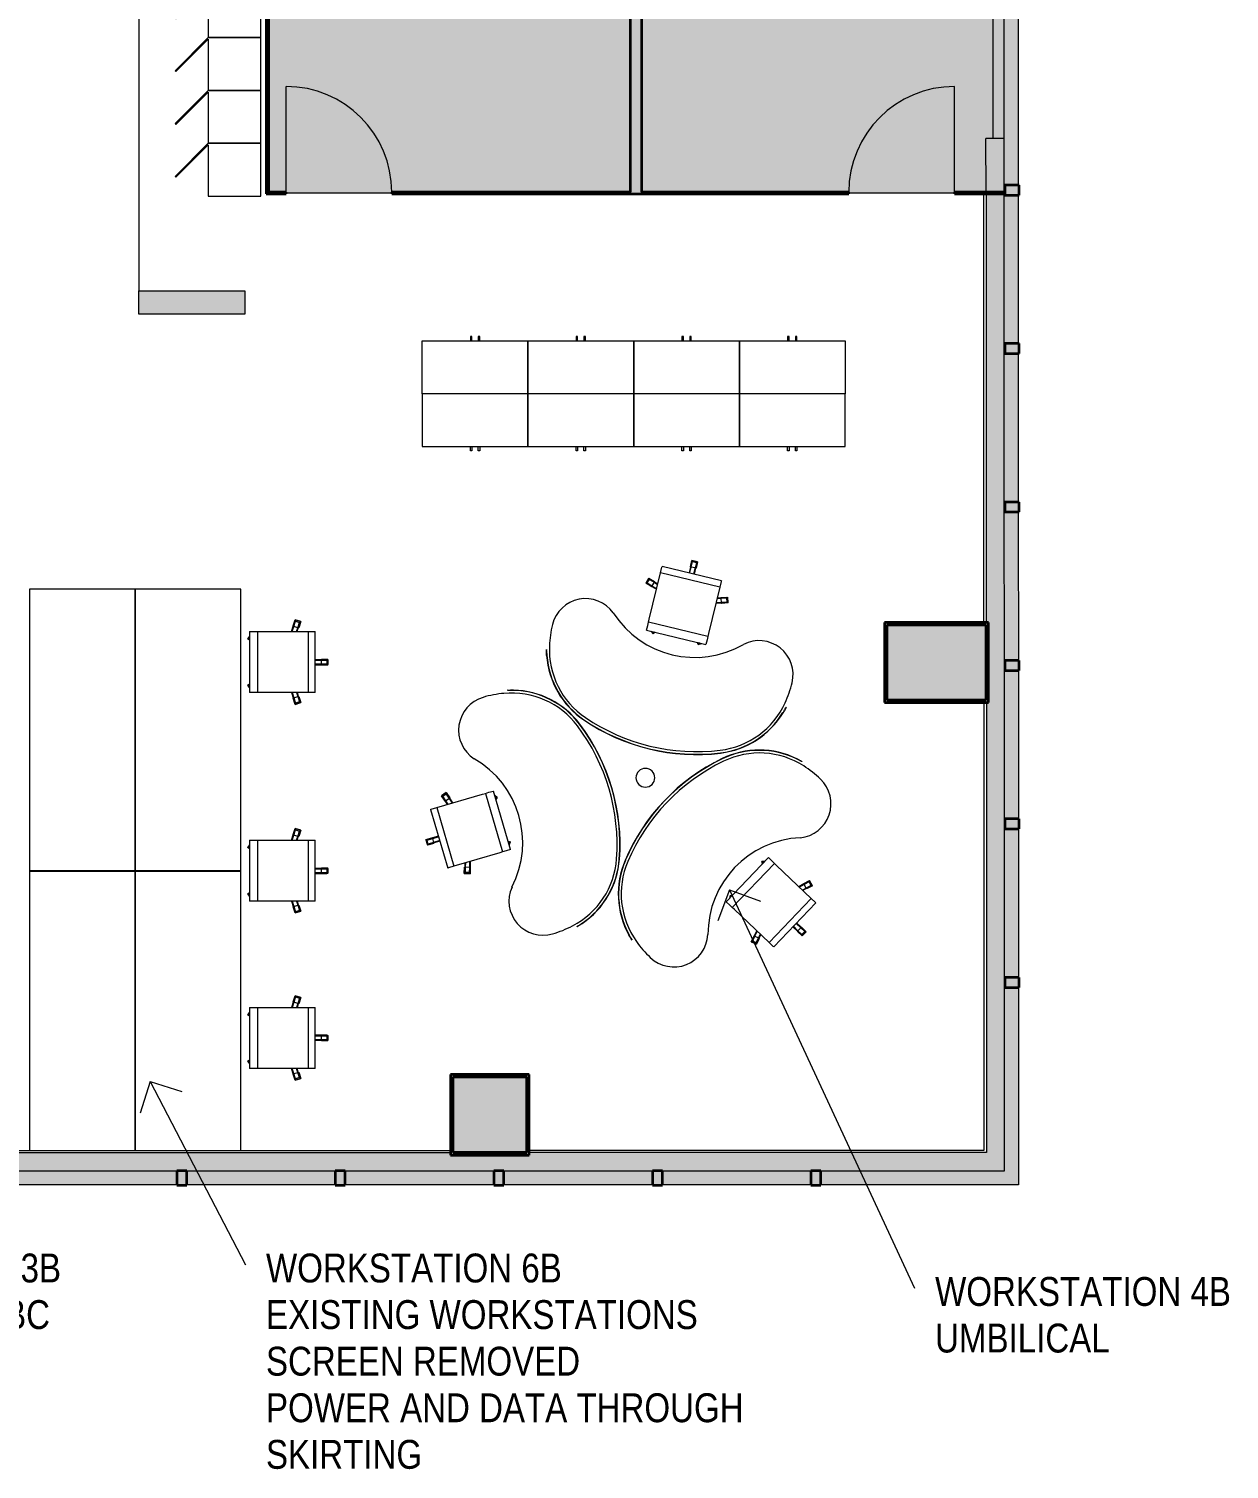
# Model space of a CAD drawing. Header units: millimetres. Extents: x 31960 to 73442, y -14102 to 21505.
# Drawn here: x 63221 to 73442, y -14102 to -1831 of the extents above; entities that cross this region are included whole.
import ezdxf

# ---------------------------------------------------------------- set-up
doc = ezdxf.new("R2010")
doc.units = ezdxf.units.MM
for name, color, linetype, lineweight in [('A-COLS', 52, 'Continuous', 13), ('A-DETL-GENF', 92, 'Continuous', 9), ('A-DETL-THIN', 151, 'Continuous', 9), ('A-DOOR', 31, 'Continuous', 13), ('A-FLOR', 192, 'Continuous', 13), ('A-WALL', 113, 'Continuous', 13), ('A-WALL-PATT', 111, 'Continuous', 13), ('G-ANNO-SYMB', 111, 'Continuous', 9), ('G-ANNO-TEXT', 231, 'Continuous', 9), ('G-IMPT', 8, 'Continuous', 9), ('I-FURN', 30, 'Continuous', 9), ('I-FURN-PNLS', 30, 'Continuous', 9), ('I-WALL', 2, 'Continuous', 13), ('Q-CASE', 31, 'Continuous', 9)]:
    doc.layers.add(name, color=color, linetype=linetype, lineweight=lineweight)
doc.styles.add('Arial Narrow_1', font='ARIALN.TTF', dxfattribs={"height": 245.820669})

# ---------------------------------------------------------------- blocks, each defined once
blk = doc.blocks.new('Concept Single Door_DOR - 900 x 2100mm-805723-Level 9 207 Kent St 1_100')
at = {"layer": 'A-DOOR', "color": 47}
blk.add_line((450, 7), (450, 907), dxfattribs=at)
blk.add_arc((450, 7), 900, 90, 180, dxfattribs=at)
blk = doc.blocks.new('Concept Single Door_DOR - 900 x 2100mm-805816-Level 9 207 Kent St 1_100')
at = {"layer": 'A-DOOR', "color": 47}
blk.add_line((450, -7), (450, -907), dxfattribs=at)
blk.add_arc((450, -7), 900, 180, 270, dxfattribs=at)
blk = doc.blocks.new('Walls 1 - 140902 Building Facade_sat-1083296-Level 9 207 Kent St 1_100')
at = {"layer": 'G-IMPT', "lineweight": 13}
h = blk.add_hatch(color=254, dxfattribs=at)
h.paths.add_polyline_path([(37477, -11682), (71649, -11680), (71640, 19788), (69969, 21470), (41475, 21470), (41475, 20152), (35830, 14507), (34636, 14507), (34636, 14388), (35880, 14387), (41595, 20103), (41595, 21350), (69919, 21350), (71520, 19738), (71529, -11560), (37527, -11562), (35907, -9943), (34636, -9943), (34636, -10063), (35857, -10063), (37357, -11562)], flags=0)
h.paths.add_polyline_path([(33233, -11406), (33252, -11406), (34372, -10267), (33233, -11406)], flags=0)
h = blk.add_hatch(color=254, dxfattribs=at)
h.paths.add_polyline_path([(45623, -11562), (71529, -11560), (71526, -2766), (71371, -2766), (71372, -3222), (71520, -3222), (71520, -3236), (71373, -3236), (71374, -6890), (71393, -6890), (71393, -7570), (71376, -7570), (71376, -11405), (67481, -11405), (67481, -11425), (66811, -11425), (66811, -11406), (60725, -11406), (60725, -11426), (60055, -11426), (60055, -11406), (54083, -11406), (54083, -11426), (53408, -11426), (53408, -11407), (45970, -11407), (45970, -11427), (45623, -11427), (45623, -11560)], flags=0)
h.paths.add_polyline_path([(54073, -11406), (54073, -11406), (54063, -11406)], flags=0)
at = {"layer": 'A-WALL', "color": 67, "lineweight": 35}
for p, q in [((71653, -3162), (71533, -3162)), ((71533, -3162), (71533, -3247)), ((71653, -3247), (71653, -3162)), ((71533, -3247), (71653, -3247)), ((71653, -4512), (71533, -4512)), ((71533, -4512), (71533, -4597)), ((71653, -4597), (71653, -4512)), ((71533, -4597), (71653, -4597)), ((71653, -5862), (71533, -5862)), ((71533, -5862), (71533, -5947)), ((71653, -5947), (71653, -5862)), ((71533, -5947), (71653, -5947)), ((71653, -7212), (71533, -7212)), ((71533, -7212), (71533, -7297)), ((71653, -7297), (71653, -7212)), ((71533, -7297), (71653, -7297)), ((71653, -8562), (71533, -8562)), ((71533, -8562), (71533, -8647)), ((71653, -8647), (71653, -8562)), ((71533, -8647), (71653, -8647)), ((71653, -9912), (71533, -9912)), ((71533, -9912), (71533, -9997)), ((71653, -9997), (71653, -9912)), ((71533, -9997), (71653, -9997)), ((64566, -11561), (64481, -11561)), ((64481, -11561), (64481, -11681)), ((64566, -11681), (64566, -11561)), ((65916, -11561), (65831, -11561)), ((65831, -11561), (65831, -11681)), ((65916, -11681), (65916, -11561)), ((67266, -11561), (67181, -11561)), ((67181, -11561), (67181, -11681)), ((67266, -11681), (67266, -11561)), ((68616, -11561), (68531, -11561)), ((68531, -11561), (68531, -11681)), ((68616, -11681), (68616, -11561)), ((69966, -11561), (69881, -11561)), ((69881, -11561), (69881, -11681)), ((69966, -11681), (69966, -11561)), ((64481, -11681), (64566, -11681)), ((65831, -11681), (65916, -11681)), ((67181, -11681), (67266, -11681)), ((68531, -11681), (68616, -11681)), ((69881, -11681), (69966, -11681))]:
    blk.add_line(p, q, dxfattribs=at)
at = {"layer": 'G-IMPT', "color": 47, "lineweight": 13}
for p, q in [((71640, 19788), (71649, -11680)), ((71529, -11560), (71520, 19738)), ((71372, -3222), (71371, -2766)), ((71526, -2766), (71371, -2766)), ((37527, -11562), (71529, -11560)), ((71649, -11680), (37477, -11682))]:
    blk.add_line(p, q, dxfattribs=at)
blk = doc.blocks.new('Walls 1 - Walls 1-1083272-Level 9 207 Kent St 1_100')
blk.add_blockref('Walls 1 - 140902 Building Facade_sat-1083296-Level 9 207 Kent St 1_100', (0, 0))
blk = doc.blocks.new('Columns21 - Columns-1588982-Level 9 207 Kent St 1_100')
at = {"layer": 'A-COLS'}
blk.add_hatch(color=254, dxfattribs=at).paths.add_polyline_path([(67461, -11405), (67461, -10760), (66831, -10760), (66831, -11405)], flags=0)
at = {"layer": 'A-COLS', "color": 67, "lineweight": 35}
for p, q in [((66831, -10760), (66831, -11405)), ((67461, -10760), (66831, -10760)), ((67461, -11405), (67461, -10760)), ((66831, -11405), (67461, -11405))]:
    blk.add_line(p, q, dxfattribs=at)
blk = doc.blocks.new('Columns22 - Columns-1589206-Level 9 207 Kent St 1_100')
at = {"layer": 'A-COLS'}
blk.add_hatch(color=254, dxfattribs=at).paths.add_polyline_path([(71371, -7550), (71373, -7550), (71373, -6910), (70528, -6910), (70528, -7550), (71365, -7550)], flags=0)
at = {"layer": 'A-COLS', "color": 67, "lineweight": 35}
for p, q in [((70528, -6910), (70528, -7550)), ((71373, -6910), (70528, -6910)), ((71373, -7550), (71373, -6910)), ((70528, -7550), (71373, -7550))]:
    blk.add_line(p, q, dxfattribs=at)
blk = doc.blocks.new('Schi_Krossi_Workstation_Sit-Stand-1200mm_Bridge-120_-Kidney_3-Way - 2100L x D x H mm-1705353-Level 9 207 Kent St 1_100')
at = {"layer": 'I-FURN-PNLS'}
for centre, radius, start, end in [((-872, 908), 290, 19.1699, 150), ((-301, 578), 950, 150, 160.9517), ((194, 1235), 825, 196.2774, 283.7226), ((-537, 660), 700, 160.9517, 219.488), ((-1865, 335), 290, 90, 220.8301), ((-1865, -325), 950, 79.0483, 90), ((-1817, -80), 700, 20.512, 79.0483), ((444, 148), 290, 330, 100.8301), ((-2681, -425), 825, 316.2774, 43.7226), ((-2741, -425), 1686, 339.488, 20.512), ((224, 1287), 1686, 219.488, 260.512), ((-128, 478), 950, 319.0483, 330), ((61, 314), 700, 260.512, 319.0483), ((224, -2137), 1686, 99.488, 140.512), ((61, -1164), 700, 40.9517, 99.488), ((-128, -1328), 950, 30, 40.9517), ((444, -998), 290, 259.1699, 30), ((-1865, -1185), 290, 139.1699, 270), ((-1817, -770), 700, 280.9517, 339.488), ((-537, -1510), 700, 140.512, 199.0483), ((194, -2085), 825, 76.2774, 163.7226), ((-1865, -525), 950, 270, 280.9517), ((-301, -1428), 950, 199.0483, 210), ((-872, -1758), 290, 210, 340.8301)]:
    blk.add_arc(centre, radius, start, end, dxfattribs=at)
blk = doc.blocks.new('Schi_Panel_Screen-Kidney - 2100L mm-1705354-Level 9 207 Kent St 1_100')
at = {"layer": 'I-FURN-PNLS'}
for p, q in [((-1048, 142), (-1050, 142)), ((1050, 142), (1048, 142))]:
    blk.add_line(p, q, dxfattribs=at)
for centre, radius, start, end in [((-345, 313), 725, 197.5944, 249.488), ((-345, 313), 723, 197.6053, 249.488), ((345, 313), 723, 290.512, 342.3947), ((345, 313), 725, 290.512, 342.4056), ((0, 1236), 1709, 249.488, 290.512), ((0, 1236), 1711, 249.488, 290.512)]:
    blk.add_arc(centre, radius, start, end, dxfattribs=at)
for points, knots in [([(-1037, 93), (-1038, 97), (-1040, 104), (-1043, 114), (-1045, 124), (-1047, 131), (-1049, 136), (-1049, 138), (-1050, 140), (-1050, 141), (-1050, 142), (-1050, 142)], [0, 0, 0, 0, 0.142857, 0.285714, 0.428571, 0.571429, 0.678571, 0.785714, 0.839286, 0.892857, 1, 1, 1, 1]), ([(-1048, 141), (-1048, 141), (-1048, 142), (-1048, 142), (-1048, 142)], [0.8571429, 0.8571429, 0.8571429, 0.8571429, 0.8928571, 1, 1, 1, 1]), ([(-1048, 142), (-1048, 142), (-1048, 141), (-1047, 138), (-1045, 132), (-1044, 125), (-1042, 117), (-1040, 111), (-1038, 106), (-1037, 101), (-1035, 97), (-1035, 94)], [0, 0, 0, 0, 0.142857, 0.285714, 0.428571, 0.571429, 0.678571, 0.785714, 0.839286, 0.892857, 1, 1, 1, 1]), ([(1035, 94), (1036, 97), (1038, 105), (1041, 115), (1043, 124), (1045, 131), (1047, 136), (1047, 139), (1048, 141), (1048, 142), (1048, 142), (1048, 142)], [0, 0, 0, 0, 0.142857, 0.285714, 0.428571, 0.571429, 0.678571, 0.785714, 0.839286, 0.892857, 1, 1, 1, 1]), ([(1050, 142), (1050, 142), (1050, 141), (1049, 137), (1047, 131), (1046, 124), (1044, 117), (1042, 110), (1040, 105), (1039, 100), (1037, 96), (1037, 93)], [0, 0, 0, 0, 0.142857, 0.285714, 0.428571, 0.571429, 0.678571, 0.785714, 0.839286, 0.892857, 1, 1, 1, 1]), ([(1050, 140), (1050, 141), (1050, 141), (1050, 142), (1050, 142)], [0.8571429, 0.8571429, 0.8571429, 0.8571429, 0.8928571, 1, 1, 1, 1])]:
    blk.add_open_spline(points, degree=3, knots=knots, dxfattribs=at)
for points in [[(-1050, 142), (-1050, 142), (-1050, 141), (-1050, 140)], [(1048, 142), (1048, 142), (1048, 142), (1048, 141)]]:
    blk.add_open_spline(points, degree=3, dxfattribs=at)
blk = doc.blocks.new('JX-57-Generic Chair-Task - Task without Arms-542702-Level 9 207 Kent St 1_100')
at = {"layer": 'I-FURN'}
for p, q in [((166, 389), (116, 389)), ((116, 334), (116, 389)), ((118, 380), (123, 380)), ((118, 380), (118, 332)), ((121, 380), (121, 388)), ((121, 388), (161, 388)), ((123, 380), (158, 380)), ((123, 333), (123, 380)), ((158, 380), (163, 380)), ((158, 380), (158, 333)), ((161, 388), (161, 380)), ((163, 380), (163, 332)), ((166, 389), (166, 334)), ((401, 279), (-119, 279)), ((-119, 272), (-119, 279)), ((-119, 224), (-119, 272)), ((116, 334), (118, 334)), ((123, 333), (118, 332)), ((118, 332), (118, 279)), ((123, 279), (123, 333)), ((158, 333), (123, 333)), ((163, 332), (158, 333)), ((158, 333), (158, 279)), ((163, 334), (166, 334)), ((163, 332), (163, 279)), ((401, 279), (401, 272)), ((401, 272), (401, 224)), ((-204, 157), (-219, 110)), ((-216, 114), (-204, 152)), ((-208, 114), (-197, 147)), ((-204, 157), (-151, 140)), ((-204, 152), (-196, 149)), ((-197, 147), (-195, 152)), ((-197, 147), (-152, 133)), ((-195, 152), (-150, 137)), ((-152, 133), (-163, 99)), ((-152, 138), (-151, 140)), ((-150, 137), (-152, 133)), ((-152, 133), (-119, 122)), ((-150, 137), (-119, 127)), ((-119, -183), (-119, 224)), ((401, 224), (-119, 224)), ((401, 224), (401, -183)), ((432, 137), (401, 127)), ((434, 133), (401, 122)), ((477, 152), (432, 137)), ((434, 133), (432, 137)), ((433, 140), (486, 157)), ((433, 140), (434, 138)), ((479, 147), (434, 133)), ((445, 99), (434, 133)), ((477, 152), (479, 147)), ((478, 149), (486, 152)), ((479, 147), (489, 114)), ((501, 110), (486, 157)), ((498, 114), (486, 152)), ((-167, 93), (-219, 110)), ((-208, 111), (-216, 114)), ((-209, 109), (-208, 114)), ((-209, 109), (-164, 94)), ((-208, 114), (-163, 99)), ((-167, 93), (-166, 95)), ((-163, 99), (-164, 94)), ((-164, 94), (-119, 80)), ((-163, 99), (-119, 85)), ((445, 99), (401, 85)), ((446, 94), (401, 80)), ((489, 114), (445, 99)), ((446, 94), (445, 99)), ((491, 109), (446, 94)), ((448, 95), (449, 93)), ((501, 110), (449, 93)), ((489, 114), (491, 109)), ((498, 114), (490, 111)), ((-119, -208), (-119, -183)), ((-119, -239), (-119, -208)), ((401, -208), (-119, -208)), ((-119, -279), (-119, -239)), ((401, -183), (401, -208)), ((401, -208), (401, -239)), ((401, -239), (401, -279)), ((-119, -279), (401, -279)), ((-79, -279), (-56, -295)), ((-60, -291), (-76, -279)), ((-57, -283), (-62, -279)), ((-55, -285), (-60, -291)), ((-54, -279), (-57, -283)), ((-53, -286), (-57, -283)), ((-45, -279), (-56, -295)), ((-53, -286), (-48, -279)), ((338, -295), (327, -279)), ((335, -286), (330, -279)), ((339, -283), (335, -286)), ((336, -279), (339, -283)), ((342, -291), (337, -285)), ((338, -295), (361, -279)), ((344, -279), (339, -283)), ((342, -291), (358, -279))]:
    blk.add_line(p, q, dxfattribs=at)
blk = doc.blocks.new('JX-57-Generic Chair-Task - Task without Arms-V18-Level 9 207 Kent St 1_100')
at = {"layer": 'I-FURN'}
for p, q in [((401, 279), (-119, 279)), ((-119, 239), (-119, 279)), ((-56, 295), (-79, 279)), ((-76, 279), (-60, 291)), ((-62, 279), (-57, 283)), ((-60, 291), (-55, 285)), ((-57, 283), (-53, 286)), ((-57, 283), (-54, 279)), ((-56, 295), (-45, 279)), ((-48, 279), (-53, 286)), ((327, 279), (338, 295)), ((330, 279), (335, 286)), ((335, 286), (339, 283)), ((339, 283), (336, 279)), ((337, 285), (342, 291)), ((361, 279), (338, 295)), ((339, 283), (344, 279)), ((358, 279), (342, 291)), ((401, 279), (401, 239)), ((-119, 208), (-119, 239)), ((-119, 183), (-119, 208)), ((-119, 208), (401, 208)), ((-119, -224), (-119, 183)), ((401, 239), (401, 208)), ((401, 208), (401, 183)), ((401, 183), (401, -224)), ((-219, -110), (-167, -93)), ((-219, -110), (-204, -157)), ((-216, -114), (-208, -111)), ((-204, -152), (-216, -114)), ((-164, -94), (-209, -109)), ((-208, -114), (-209, -109)), ((-163, -99), (-208, -114)), ((-197, -147), (-208, -114)), ((-166, -95), (-167, -93)), ((-119, -80), (-164, -94)), ((-164, -94), (-163, -99)), ((-119, -85), (-163, -99)), ((-163, -99), (-152, -133)), ((-119, -122), (-152, -133)), ((401, -80), (446, -94)), ((401, -85), (445, -99)), ((401, -122), (434, -133)), ((434, -133), (445, -99)), ((445, -99), (446, -94)), ((445, -99), (489, -114)), ((446, -94), (491, -109)), ((449, -93), (448, -95)), ((449, -93), (501, -110)), ((489, -114), (479, -147)), ((486, -157), (501, -110)), ((486, -152), (498, -114)), ((491, -109), (489, -114)), ((490, -111), (498, -114)), ((-151, -140), (-204, -157)), ((-196, -149), (-204, -152)), ((-152, -133), (-197, -147)), ((-195, -152), (-197, -147)), ((-150, -137), (-195, -152)), ((-152, -133), (-150, -137)), ((-151, -140), (-152, -138)), ((-119, -127), (-150, -137)), ((-119, -272), (-119, -224)), ((-119, -224), (401, -224)), ((401, -127), (432, -137)), ((401, -224), (401, -272)), ((432, -137), (434, -133)), ((432, -137), (477, -152)), ((434, -138), (433, -140)), ((486, -157), (433, -140)), ((434, -133), (479, -147)), ((479, -147), (477, -152)), ((486, -152), (478, -149)), ((-119, -279), (-119, -272)), ((-119, -279), (401, -279)), ((118, -334), (116, -334)), ((116, -389), (116, -334)), ((118, -279), (118, -332)), ((118, -332), (123, -333)), ((118, -332), (118, -380)), ((123, -333), (123, -279)), ((123, -333), (158, -333)), ((123, -380), (123, -333)), ((158, -279), (158, -333)), ((158, -333), (163, -332)), ((158, -333), (158, -380)), ((163, -279), (163, -332)), ((163, -332), (163, -380)), ((166, -334), (163, -334)), ((166, -334), (166, -389)), ((401, -272), (401, -279)), ((116, -389), (166, -389)), ((123, -380), (118, -380)), ((121, -388), (121, -380)), ((161, -388), (121, -388)), ((158, -380), (123, -380)), ((163, -380), (158, -380)), ((161, -380), (161, -388))]:
    blk.add_line(p, q, dxfattribs=at)
blk = doc.blocks.new('JX-57-Generic Chair-Task - Task without Arms-V21-Level 9 207 Kent St 1_100')
at = {"layer": 'I-FURN'}
for p, q in [((401, 279), (-119, 279)), ((-119, 239), (-119, 279)), ((-56, 295), (-78, 279)), ((-76, 279), (-60, 291)), ((-62, 279), (-57, 283)), ((-60, 291), (-55, 285)), ((-57, 283), (-53, 286)), ((-57, 283), (-54, 279)), ((-56, 295), (-45, 279)), ((-48, 279), (-53, 286)), ((327, 279), (338, 295)), ((330, 279), (335, 286)), ((335, 286), (339, 283)), ((339, 283), (336, 279)), ((337, 285), (342, 291)), ((361, 279), (338, 295)), ((339, 283), (344, 279)), ((358, 279), (342, 291)), ((401, 279), (401, 239)), ((-119, 208), (-119, 239)), ((-119, 183), (-119, 208)), ((-119, 208), (401, 208)), ((-119, -224), (-119, 183)), ((401, 239), (401, 208)), ((401, 208), (401, 183)), ((401, 183), (401, -224)), ((-219, -110), (-167, -93)), ((-219, -110), (-204, -157)), ((-216, -114), (-208, -111)), ((-204, -152), (-216, -114)), ((-164, -94), (-209, -109)), ((-208, -114), (-209, -109)), ((-163, -99), (-208, -114)), ((-197, -147), (-208, -114)), ((-166, -95), (-167, -93)), ((-119, -80), (-164, -94)), ((-164, -94), (-163, -99)), ((-119, -85), (-163, -99)), ((-163, -99), (-152, -133)), ((-119, -122), (-152, -133)), ((401, -80), (446, -94)), ((401, -85), (445, -99)), ((401, -122), (434, -133)), ((434, -133), (445, -99)), ((445, -99), (446, -94)), ((445, -99), (489, -114)), ((446, -94), (491, -109)), ((449, -93), (448, -95)), ((449, -93), (501, -110)), ((489, -114), (479, -147)), ((486, -157), (501, -110)), ((486, -152), (498, -114)), ((491, -109), (489, -114)), ((490, -111), (498, -114)), ((-151, -140), (-204, -157)), ((-196, -149), (-204, -152)), ((-152, -133), (-197, -147)), ((-195, -152), (-197, -147)), ((-150, -137), (-195, -152)), ((-152, -133), (-150, -137)), ((-151, -140), (-152, -138)), ((-119, -127), (-150, -137)), ((-119, -272), (-119, -224)), ((-119, -224), (401, -224)), ((401, -127), (432, -137)), ((401, -224), (401, -272)), ((432, -137), (434, -133)), ((432, -137), (477, -152)), ((434, -138), (433, -140)), ((486, -157), (433, -140)), ((434, -133), (479, -147)), ((479, -147), (477, -152)), ((486, -152), (478, -149)), ((-119, -279), (-119, -272)), ((-119, -279), (401, -279)), ((118, -334), (116, -334)), ((116, -389), (116, -334)), ((118, -279), (118, -332)), ((118, -332), (123, -333)), ((118, -332), (118, -380)), ((123, -333), (123, -279)), ((123, -333), (158, -333)), ((123, -380), (123, -333)), ((158, -279), (158, -333)), ((158, -333), (163, -332)), ((158, -333), (158, -380)), ((163, -279), (163, -332)), ((163, -332), (163, -380)), ((166, -334), (163, -334)), ((166, -334), (166, -389)), ((401, -272), (401, -279)), ((116, -389), (166, -389)), ((123, -380), (118, -380)), ((121, -388), (121, -380)), ((161, -388), (121, -388)), ((158, -380), (123, -380)), ((163, -380), (158, -380)), ((161, -380), (161, -388))]:
    blk.add_line(p, q, dxfattribs=at)
blk = doc.blocks.new('JX-57-Generic Chair-Task - Task without Arms-V22-Level 9 207 Kent St 1_100')
at = {"layer": 'I-FURN'}
for p, q in [((401, 279), (-119, 279)), ((-119, 239), (-119, 279)), ((-56, 295), (-79, 279)), ((-76, 279), (-60, 291)), ((-62, 279), (-57, 283)), ((-60, 291), (-55, 285)), ((-57, 283), (-53, 286)), ((-57, 283), (-54, 279)), ((-56, 295), (-45, 279)), ((-48, 279), (-53, 286)), ((327, 279), (338, 295)), ((330, 279), (335, 286)), ((335, 286), (339, 283)), ((339, 283), (336, 279)), ((337, 285), (342, 291)), ((361, 279), (338, 295)), ((339, 283), (344, 280)), ((358, 279), (342, 291)), ((401, 279), (401, 239)), ((-119, 208), (-119, 239)), ((-119, 183), (-119, 208)), ((-119, 208), (401, 208)), ((-119, -224), (-119, 183)), ((401, 239), (401, 208)), ((401, 208), (401, 183)), ((401, 183), (401, -224)), ((-219, -110), (-167, -93)), ((-219, -110), (-204, -157)), ((-216, -114), (-208, -111)), ((-204, -152), (-216, -114)), ((-164, -94), (-209, -109)), ((-208, -114), (-209, -109)), ((-163, -99), (-208, -114)), ((-197, -147), (-208, -114)), ((-166, -95), (-167, -93)), ((-119, -80), (-164, -94)), ((-164, -94), (-163, -99)), ((-119, -85), (-163, -99)), ((-163, -99), (-152, -133)), ((-119, -122), (-152, -133)), ((401, -80), (446, -94)), ((401, -85), (445, -99)), ((401, -122), (434, -133)), ((434, -133), (445, -99)), ((445, -99), (446, -94)), ((445, -99), (489, -114)), ((446, -94), (491, -109)), ((449, -93), (448, -95)), ((449, -93), (501, -110)), ((489, -114), (479, -147)), ((486, -157), (501, -110)), ((486, -152), (498, -114)), ((491, -109), (489, -114)), ((490, -111), (498, -114)), ((-151, -140), (-204, -157)), ((-196, -149), (-204, -152)), ((-152, -133), (-197, -147)), ((-195, -152), (-197, -147)), ((-150, -137), (-195, -152)), ((-152, -133), (-150, -137)), ((-151, -140), (-152, -138)), ((-119, -127), (-150, -137)), ((-119, -272), (-119, -224)), ((-119, -224), (401, -224)), ((401, -127), (432, -137)), ((401, -224), (401, -272)), ((432, -137), (434, -133)), ((432, -137), (477, -152)), ((434, -138), (433, -140)), ((486, -157), (433, -140)), ((434, -133), (479, -147)), ((479, -147), (477, -152)), ((486, -152), (478, -149)), ((-119, -279), (-119, -272)), ((-119, -279), (401, -279)), ((118, -334), (116, -334)), ((116, -389), (116, -334)), ((118, -279), (118, -332)), ((118, -332), (123, -333)), ((118, -332), (118, -380)), ((123, -333), (123, -279)), ((123, -333), (158, -333)), ((123, -380), (123, -333)), ((158, -279), (158, -333)), ((158, -333), (163, -332)), ((158, -333), (158, -380)), ((163, -279), (163, -332)), ((163, -332), (163, -380)), ((166, -334), (163, -334)), ((166, -334), (166, -389)), ((401, -272), (401, -279)), ((116, -389), (166, -389)), ((123, -380), (118, -380)), ((121, -388), (121, -380)), ((161, -388), (121, -388)), ((158, -380), (123, -380)), ((163, -380), (158, -380)), ((161, -380), (161, -388))]:
    blk.add_line(p, q, dxfattribs=at)
blk = doc.blocks.new('Ex desk21 - Ex desk-1804977-Level 9 207 Kent St 1_100')
at = {"layer": 'Q-CASE'}
for p, q in [((62558, -4837), (61658, -4837)), ((61658, -4837), (61658, -7237)), ((62558, -7237), (62558, -4837)), ((61658, -7237), (62558, -7237))]:
    blk.add_line(p, q, dxfattribs=at)
blk = doc.blocks.new('Ex desk22 - Ex desk-1804989-Level 9 207 Kent St 1_100')
at = {"layer": 'Q-CASE'}
for p, q in [((62558, -4837), (61658, -4837)), ((61658, -4837), (61658, -7237)), ((62558, -7237), (62558, -4837)), ((61658, -7237), (62558, -7237))]:
    blk.add_line(p, q, dxfattribs=at)
blk = doc.blocks.new('Ex desk23 - Ex desk-1805001-Level 9 207 Kent St 1_100')
at = {"layer": 'Q-CASE'}
for p, q in [((62558, -4747), (61658, -4747)), ((61658, -4747), (61658, -7127)), ((62558, -7127), (62558, -4747))]:
    blk.add_line(p, q, dxfattribs=at)
blk = doc.blocks.new('Ex desk32 - Ex desk-1805013-Level 9 207 Kent St 1_100')
at = {"layer": 'Q-CASE'}
for p, q in [((62558, -4747), (61658, -4747)), ((61658, -4747), (61658, -7127)), ((62558, -7127), (62558, -4747))]:
    blk.add_line(p, q, dxfattribs=at)
blk = doc.blocks.new('B  - 500deep-401663-Level 9 207 Kent St 1_100')
at = {"layer": 'Q-CASE'}
for p, q in [((494, 169), (-406, 169)), ((-406, 169), (-406, -281)), ((5, 207), (17, 207)), ((5, 169), (5, 207)), ((17, 207), (17, 169)), ((71, 207), (84, 207)), ((71, 169), (71, 207)), ((84, 207), (84, 169)), ((494, -281), (494, 169)), ((-406, -281), (494, -281))]:
    blk.add_line(p, q, dxfattribs=at)
blk = doc.blocks.new('B  - 500deep-400395-Level 9 207 Kent St 1_100')
at = {"layer": 'Q-CASE'}
for p, q in [((-406, -169), (-406, 281)), ((-406, 281), (494, 281)), ((494, 281), (494, -169)), ((494, -169), (-406, -169)), ((5, -169), (5, -207)), ((5, -207), (17, -207)), ((17, -207), (17, -169)), ((71, -169), (71, -207)), ((71, -207), (84, -207)), ((84, -207), (84, -169))]:
    blk.add_line(p, q, dxfattribs=at)
blk = doc.blocks.new('umbilical - umbilical-1916693-Level 9 207 Kent St 1_100')
at = {"layer": 'I-FURN'}
for start, end in [(0, 180), (180, 0)]:
    blk.add_arc((68471, -8211), 80, start, end, dxfattribs=at)
blk = doc.blocks.new('400 wide locker57 - 400 wide locker-2465141-Level 9 207 Kent St 1_100')
at = {"layer": 'Q-CASE'}
for p, q in [((47462, -766), (47462, -1216)), ((47912, -766), (47462, -766)), ((47912, -1216), (47912, -766)), ((47462, -1216), (47745, -1498)), ((47752, -1491), (47476, -1216)), ((47476, -1216), (47912, -1216)), ((47745, -1498), (47752, -1491))]:
    blk.add_line(p, q, dxfattribs=at)
blk = doc.blocks.new('400 wide locker58 - 400 wide locker-2465156-Level 9 207 Kent St 1_100')
at = {"layer": 'Q-CASE'}
for p, q in [((47462, -766), (47462, -1216)), ((47912, -766), (47462, -766)), ((47912, -1216), (47912, -766)), ((47462, -1216), (47745, -1498)), ((47752, -1491), (47476, -1216)), ((47476, -1216), (47912, -1216)), ((47745, -1498), (47752, -1491))]:
    blk.add_line(p, q, dxfattribs=at)
blk = doc.blocks.new('400 wide locker59 - 400 wide locker-2465171-Level 9 207 Kent St 1_100')
at = {"layer": 'Q-CASE'}
for p, q in [((47462, -766), (47462, -1216)), ((47912, -766), (47462, -766)), ((47912, -1216), (47912, -766)), ((47462, -1216), (47745, -1498)), ((47752, -1491), (47476, -1216)), ((47476, -1216), (47912, -1216)), ((47745, -1498), (47752, -1491))]:
    blk.add_line(p, q, dxfattribs=at)
blk = doc.blocks.new('400 wide locker60 - 400 wide locker-2465186-Level 9 207 Kent St 1_100')
at = {"layer": 'Q-CASE'}
for p, q in [((47462, -766), (47462, -1216)), ((47912, -766), (47462, -766)), ((47912, -1216), (47912, -766)), ((47462, -1216), (47745, -1498)), ((47752, -1491), (47476, -1216)), ((47476, -1216), (47912, -1216)), ((47745, -1498), (47752, -1491))]:
    blk.add_line(p, q, dxfattribs=at)
blk = doc.blocks.new('Section - Section Tail-191808-Level 9 207 Kent St 1_100')
at = {"layer": 'G-ANNO-SYMB'}
blk.add_hatch(color=256, dxfattribs=at).paths.add_polyline_path([(0, 9), (0, 0), (-2, 0), (-2, 9)], flags=0)
for p, q in [((0, 9), (-2, 9)), ((-2, 9), (-2, 0)), ((0, 0), (0, 9)), ((-2, 0), (0, 0))]:
    blk.add_line(p, q, dxfattribs=at)

msp = doc.modelspace()

# ---------------------------------------------------------------- hatches: boundary and pattern name
at = {"layer": 'A-DETL-GENF'}
h = msp.add_hatch(color=9, dxfattribs=at)
h.paths.add_polyline_path([(65636.1, -3229.3), (66311.9, -3229.3), (66311.9, -3222.1), (68340.9, -3222.1), (68340.9, -552.2), (65267.9, -552.2), (65267.9, -3222.1), (65411.9, -3222.1), (65411.9, -3229.3)], flags=0)
h.paths.add_polyline_path([(71102.9, -3229.3), (71102.9, -3222.1), (71371.6, -3222.1), (71371.5, -2765.9), (71526.5, -2765.9), (71525.9, -954.7), (71370.9, -954.7), (71370.8, -552.2), (68440.9, -552.2), (68440.9, -3222.1), (70202.9, -3222.1), (70202.9, -3229.3), (70634.9, -3229.3)], flags=0)
h.paths.add_polyline_path([(60132.2, -742.5), (60132.2, -743.1), (60167.2, -742.5)], flags=0)
h.paths.add_polyline_path([(53562.4, -743.1), (60132.2, -742.5), (60132.2, -542.5), (60617.9, -542.5), (60617.9, -304.9), (60817.9, -304.9), (60817.9, -542.5), (61142.2, -542.5), (61142.2, 1075.1), (60817.9, 1075.1), (60817.9, 895.1), (60617.9, 895.1), (60617.9, 1075.1), (58392.3, 1075.1), (58392.3, 875.1), (58192.3, 875.1), (58192.3, 55.1), (58392.3, 55.1), (58392.3, -742.8), (53327.2, -743), (53327.2, -543), (53362.4, -543), (53362.4, 1658.2), (53262.4, 1658.2), (53262.4, 1858.2), (53362.4, 1858.2), (53362.4, 5873.8), (50487.9, 5873.8), (50487.9, 5060.5), (51912, 5060.5), (51912, 4960.5), (50487.9, 4960.5), (50487.9, 4197.2), (51912, 4197.2), (51912, 4097.2), (50487.9, 4097.2), (50487.9, 3458.2), (51987.9, 3458.2), (51987.9, 3258.2), (51237.9, 3258.2), (51237.9, 2358.2), (52287.3, 2357.5), (52287.3, 1858.2), (52442.4, 1858.2), (52442.4, 1658.2), (52287.3, 1658.2), (52287.3, -543), (52507.2, -543.1), (52507.2, -743), (53494.6, -743.1)], flags=0)
h.paths.add_polyline_path([(62534.3, -645.4), (62692.2, -645.4), (62692.2, -365.4), (62792.2, -365.4), (62792.2, 10821.4), (62692.2, 10821.4), (62692.2, 11041.4), (61342.2, 11041.4), (61342.2, -645.4), (62432, -645.4)], flags=0)
h.paths.add_polyline_path([(71365.1, -452.2), (71370.8, -452.2), (71370.5, 548.2), (70377, 548.2), (70377, 1148.2), (71370.4, 1148.2), (71368.2, 8652), (70377, 8652), (70377, 9252), (71368.1, 9252), (71367.8, 10251.7), (69232.9, 10251.7), (69232.9, 10351.7), (71367.8, 10351.7), (71366.6, 14333.8), (65255.7, 14333.8), (65255.7, 12033.8), (65241.7, 12033.8), (65241.7, 14347.8), (71366.6, 14347.8), (71365.1, 19674.6), (69854.2, 21195.2), (67551.6, 21195.2), (67551.6, 20628.2), (66926.6, 20628.2), (66926.6, 21195.2), (52706.2, 21195.2), (52706.2, 20628.2), (52081.2, 20628.2), (52081.2, 21195.2), (44614.1, 21195.2), (44614.1, 11320.3), (45245.6, 11320.3), (45245.6, 11141.4), (47492.2, 11141.4), (47492.2, 11161.4), (50942.9, 11161.4), (50942.9, 11141.4), (51754.9, 11141.4), (51754.9, 11161.4), (52532.9, 11161.4), (52532.9, 10941.4), (52072.9, 10941.4), (52072.9, 8623.2), (52027.9, 8623.2), (52027.9, 8494.6), (50487.9, 8494.6), (50487.9, 7705.8), (51916.7, 7705.8), (51916.7, 7605.8), (50487.9, 7605.8), (50487.9, 6787.2), (51911.8, 6787.2), (51911.8, 6687.2), (50487.9, 6687.2), (50487.9, 6073.8), (53362.4, 6073.8), (53362.4, 8494.6), (52847.9, 8494.6), (52847.9, 8694.6), (53362.4, 8694.6), (53362.4, 10941.4), (53352.9, 10941.4), (53352.9, 11161.4), (55871.7, 11161.4), (55871.7, 11141.4), (56691.7, 11141.4), (56691.7, 11161.4), (62792.2, 11161.4), (62792.2, 11130.7), (65241.7, 11130.7), (65241.7, 11133.8), (65255.7, 11133.8), (65255.7, 11130.7), (65267.9, 11130.7), (65267.9, 10351.7), (67432.9, 10351.7), (67432.9, 10251.7), (65267.9, 10251.7), (65267.9, 1247.8), (65341.7, 1247.8), (65341.7, -452.2), (70634.9, -452.2)], flags=0)
h.paths.add_polyline_path([(65341.7, 3032.8), (65341.7, 3047.8), (66241.7, 3047.8), (66241.7, 3032.8)], flags=0)
h.paths.add_polyline_path([(49427.2, 3102.5), (49427.2, 5102.5), (47827.2, 5102.5), (47827.2, 4672.5), (47516.9, 4672.5), (47516.9, 3562.5), (47827.2, 3562.5), (47827.2, 3102.5), (48579.5, 3102.5)], flags=0)
h.paths.add_polyline_path([(47827.2, 5752.5), (49427.2, 5752.5), (49427.2, 7752.5), (47827.2, 7752.5), (47827.2, 7322.5), (47516.9, 7322.5), (47516.9, 6212.5), (47827.2, 6212.5)], flags=0)
h.paths.add_polyline_path([(47827.2, 8418.2), (49427.2, 8418.2), (49427.2, 10418.2), (47827.2, 10418.2), (47827.2, 9988.2), (47516.9, 9988.2), (47516.9, 8848.2), (47527.2, 8848.2), (47527.2, 8878.2), (47827.2, 8878.2), (47827.2, 8848.2)], flags=0)
h.paths.add_polyline_path([(50257.3, 12464.1), (50237.3, 12464.1), (50237.3, 13904.1), (57402.3, 13904.1), (57402.3, 12473.1), (57262.3, 12473.1), (57262.3, 13764.1), (50377.3, 13764.1), (50377.3, 12464.1), (50357.3, 12464.1)], flags=0)
h.paths.add_polyline_path([(70725.5, 16753.8), (70725.5, 17378.8), (71350.5, 17378.8), (71350.5, 16753.8)], flags=0)
h.paths.add_polyline_path([(60147.9, 20491), (60147.9, 21116), (60772.9, 21116), (60772.9, 20491), (60227, 20491)], flags=0)
at = {"layer": 'A-WALL-PATT', "lineweight": 9}
for color, points in [(9, [(65241.7, -3236.1), (65255.7, -3236.1), (65255.7, -552.2), (65241.7, -552.2), (65241.7, -2847.4)]), (9, [(68340.9, -3236.1), (68440.9, -3236.1), (68440.9, -552.2), (68340.9, -552.2), (68340.9, -3222.1)]), (256, [(70507.9, -6909.7), (71372.9, -6909.7), (71372.6, -6889.7), (70507.9, -6889.7)]), (256, [(70527.9, -7549.7), (70527.9, -6909.7), (70507.9, -6909.7), (70507.9, -7549.7)]), (256, [(71375.1, -7549.7), (71392.9, -7549.7), (71392.9, -6889.7), (71372.9, -6889.7), (71373.9, -7549.7)]), (256, [(71392.9, -7569.7), (71392.9, -7549.7), (70507.9, -7549.7), (70507.9, -7569.7), (71382.8, -7569.7)]), (256, [(66830.6, -11425), (66830.6, -10740), (66810.6, -10740), (66810.6, -11425)]), (256, [(67460.6, -10760), (67459.9, -10740), (66830.6, -10740), (66830.6, -10760)]), (256, [(67480.6, -11405), (67480.6, -11385), (67480.6, -10740), (67460.6, -10740), (67460.6, -11405), (67470.6, -11405)]), (256, [(66830.6, -11425), (67480.6, -11425), (67480.6, -11405), (66830.6, -11405), (66830.6, -11415)])]:
    msp.add_hatch(color=color, dxfattribs=at).paths.add_polyline_path(points, flags=0)
h = msp.add_hatch(color=9, dxfattribs=at)
h.paths.add_polyline_path([(68340.9, -3236.1), (68340.9, -3222.1), (66311.9, -3222.1), (66311.9, -3236.1), (67878, -3236.1)], flags=0)
h.paths.add_polyline_path([(65255.7, -3236.1), (65411.9, -3236.1), (65411.9, -3222.1), (65255.7, -3222.1)], flags=0)
h = msp.add_hatch(color=9, dxfattribs=at)
h.paths.add_polyline_path([(71392.9, -3236.1), (71520.4, -3236.1), (71520.1, -3222.1), (71102.9, -3222.1), (71102.9, -3236.1), (71381.6, -3236.1)], flags=0)
h.paths.add_polyline_path([(70202.9, -3236.1), (70202.9, -3222.1), (68440.9, -3222.1), (68440.9, -3236.1)], flags=0)

# ---------------------------------------------------------------- linework, layer by layer
at = {"layer": 'A-DETL-THIN'}
for p, q in [((65267.9, -552.2), (65267.9, -3222.1)), ((65411.9, -3229.3), (66311.9, -3229.3)), ((70202.9, -3229.3), (71102.9, -3229.3))]:
    msp.add_line(p, q, dxfattribs=at)
at = {"layer": 'A-FLOR', "color": 47}
msp.add_line((71432.9, -2765.9), (71432.9, -954.7), dxfattribs=at)
at = {"layer": 'A-WALL', "color": 67, "lineweight": 35}
for p, q in [((65241.7, -552.2), (65241.7, -3236.1)), ((65255.7, -3222.1), (65255.7, -552.2)), ((65241.7, -3236.1), (65411.9, -3236.1)), ((65411.9, -3222.1), (65255.7, -3222.1)), ((65411.9, -3236.1), (65411.9, -3222.1)), ((68340.9, -3222.1), (66311.9, -3222.1)), ((66311.9, -3222.1), (66311.9, -3236.1)), ((66311.9, -3236.1), (68340.9, -3236.1)), ((70202.9, -3222.1), (68440.9, -3222.1)), ((68440.9, -3236.1), (70202.9, -3236.1)), ((70202.9, -3236.1), (70202.9, -3222.1)), ((71520.4, -3222.1), (71102.9, -3222.1)), ((71102.9, -3222.1), (71102.9, -3236.1)), ((71102.9, -3236.1), (71520.4, -3236.1)), ((71520.4, -3236.1), (71520.4, -3222.1))]:
    msp.add_line(p, q, dxfattribs=at)
at = {"layer": 'A-WALL', "color": 127, "lineweight": 9}
for p, q in [((68340.9, -3222.1), (68340.9, -3236.1)), ((68440.9, -3236.1), (68440.9, -3222.1))]:
    msp.add_line(p, q, dxfattribs=at)
at = {"layer": 'G-ANNO-SYMB'}
msp.add_line((64159.3, -338.4), (64159.3, -4062.9), dxfattribs=at)
at = {"layer": 'G-ANNO-TEXT', "color": 7}
for p, q in [((69186.2, -9165.5), (69089, -9431.1)), ((69186.2, -9165.5), (69451.8, -9262.6)), ((69186.2, -9165.5), (70762.9, -12560.2)), ((64253.9, -10799), (64168.7, -11068.7)), ((64253.9, -10799), (64523.7, -10884.2)), ((64253.9, -10799), (65065.6, -12360.2))]:
    msp.add_line(p, q, dxfattribs=at)
at = {"layer": 'I-WALL', "color": 67, "lineweight": 35}
for p, q in [((68340.9, -552.2), (68340.9, -3222.1)), ((68440.9, -3222.1), (68440.9, -552.2)), ((68340.9, -3236.1), (68440.9, -3236.1))]:
    msp.add_line(p, q, dxfattribs=at)
at = {"layer": 'I-WALL', "lineweight": 9}
for p, q in [((71352.9, -6889.7), (71352.9, -3236.1)), ((71372.9, -3236.1), (71372.9, -6889.7)), ((71355.6, -11385), (71355.6, -7569.7)), ((71375.6, -7569.7), (71375.6, -11405)), ((60725.4, -11385.5), (66810.6, -11385.5)), ((66810.6, -11405.5), (60725.4, -11405.5)), ((67480.6, -11385), (71355.6, -11385)), ((71375.6, -11405), (67480.6, -11405))]:
    msp.add_line(p, q, dxfattribs=at)
at = {"layer": 'I-WALL', "lineweight": 35}
for p, q in [((71392.9, -6889.7), (70507.9, -6889.7)), ((70507.9, -6889.7), (70507.9, -7569.7)), ((70527.9, -6909.7), (71372.9, -6909.7)), ((70527.9, -7549.7), (70527.9, -6909.7)), ((71372.9, -6909.7), (71372.9, -7549.7)), ((71392.9, -7569.7), (71392.9, -6889.7)), ((70507.9, -7569.7), (71392.9, -7569.7)), ((71372.9, -7549.7), (70527.9, -7549.7)), ((66810.6, -10740), (66810.6, -11425)), ((67480.6, -10740), (66810.6, -10740)), ((66830.6, -11405), (66830.6, -10760)), ((66830.6, -10760), (67460.6, -10760)), ((67460.6, -10760), (67460.6, -11405)), ((67480.6, -11425), (67480.6, -10740)), ((67460.6, -11405), (66830.6, -11405)), ((66810.6, -11425), (67480.6, -11425))]:
    msp.add_line(p, q, dxfattribs=at)

# ---------------------------------------------------------------- block references
at = {"layer": 'A-COLS', "color": 47}
for name in ['Columns22 - Columns-1589206-Level 9 207 Kent St 1_100', 'Columns21 - Columns-1588982-Level 9 207 Kent St 1_100']:
    msp.add_blockref(name, (0, 0), dxfattribs=at)
at = {"layer": 'A-DOOR', "color": 47, "rotation": 180}
msp.add_blockref('Concept Single Door_DOR - 900 x 2100mm-805816-Level 9 207 Kent St 1_100', (65861.9, -3229.1), dxfattribs=at)
at = {"layer": 'A-DOOR', "color": 47}
msp.add_blockref('Concept Single Door_DOR - 900 x 2100mm-805723-Level 9 207 Kent St 1_100', (70652.9, -3229.1), dxfattribs=at)
at = {"layer": 'A-WALL', "color": 47}
msp.add_blockref('Walls 1 - Walls 1-1083272-Level 9 207 Kent St 1_100', (0, 0), dxfattribs=at)
at = {"layer": 'G-ANNO-SYMB', "extrusion": (0, 0, -1), "xscale": 99.99999999999993, "yscale": 99.99999999999993, "zscale": 99.99999999999993, "rotation": 90.00000000000053}
msp.add_blockref('Section - Section Tail-191808-Level 9 207 Kent St 1_100', (-64159.3, -4062.9), dxfattribs=at)
at = {"layer": 'I-FURN'}
msp.add_blockref('umbilical - umbilical-1916693-Level 9 207 Kent St 1_100', (0, 0), dxfattribs=at)
for name, p, rotation in [('JX-57-Generic Chair-Task - Task without Arms-542702-Level 9 207 Kent St 1_100', (68662.5, -6710.4), 346.3774844682288), ('JX-57-Generic Chair-Task - Task without Arms-V21-Level 9 207 Kent St 1_100', (65379.1, -7366.9), 90.00000000000021), ('JX-57-Generic Chair-Task - Task without Arms-V18-Level 9 207 Kent St 1_100', (66942.9, -8516.8), 286.3774844682125), ('JX-57-Generic Chair-Task - Task without Arms-V22-Level 9 207 Kent St 1_100', (65379.1, -9144.2), 90.00000000000021), ('JX-57-Generic Chair-Task - Task without Arms-542702-Level 9 207 Kent St 1_100', (69638.4, -9170), 226.3774844682459), ('JX-57-Generic Chair-Task - Task without Arms-542702-Level 9 207 Kent St 1_100', (65379.1, -10286.8), 269.9999999999988)]:
    msp.add_blockref(name, p, dxfattribs=dict(at, rotation=rotation))
at = {"layer": 'I-FURN-PNLS'}
for name, p, rotation in [('Schi_Krossi_Workstation_Sit-Stand-1200mm_Bridge-120_-Kidney_3-Way - 2100L x D x H mm-1705353-Level 9 207 Kent St 1_100', (68673.9, -9066.5), 256.3774844682297), ('Schi_Panel_Screen-Kidney - 2100L mm-1705354-Level 9 207 Kent St 1_100', (68615.3, -7503.8), 346.3774844682412), ('Schi_Panel_Screen-Kidney - 2100L mm-1705354-Level 9 207 Kent St 1_100', (67730.5, -8432.3), 106.3774844682461), ('Schi_Panel_Screen-Kidney - 2100L mm-1705354-Level 9 207 Kent St 1_100', (68976.9, -8734.3), 226.3774844682459)]:
    msp.add_blockref(name, p, dxfattribs=dict(at, rotation=rotation))
at = {"layer": 'Q-CASE'}
for name, p, rotation in [('400 wide locker57 - 400 wide locker-2465141-Level 9 207 Kent St 1_100', (65964.1, 46006.6), 269.9999999999998), ('400 wide locker58 - 400 wide locker-2465156-Level 9 207 Kent St 1_100', (65964.1, 45556.6), 269.9999999999998), ('400 wide locker59 - 400 wide locker-2465171-Level 9 207 Kent St 1_100', (65964.1, 45106.6), 269.9999999999998), ('400 wide locker60 - 400 wide locker-2465186-Level 9 207 Kent St 1_100', (65964.1, 44656.6), 269.9999999999998), ('B  - 500deep-400395-Level 9 207 Kent St 1_100', (67065.4, -4658), 180), ('B  - 500deep-400395-Level 9 207 Kent St 1_100', (67965.4, -4658), 180), ('B  - 500deep-400395-Level 9 207 Kent St 1_100', (68865.4, -4658), 180), ('B  - 500deep-400395-Level 9 207 Kent St 1_100', (69765.4, -4658), 180), ('B  - 500deep-401663-Level 9 207 Kent St 1_100', (67065.4, -5219.9), 180), ('B  - 500deep-401663-Level 9 207 Kent St 1_100', (67965.4, -5219.9), 180), ('B  - 500deep-401663-Level 9 207 Kent St 1_100', (68865.4, -5219.9), 180), ('B  - 500deep-401663-Level 9 207 Kent St 1_100', (69765.4, -5219.9), 180)]:
    msp.add_blockref(name, p, dxfattribs=dict(at, rotation=rotation))
for name, p in [('Ex desk21 - Ex desk-1804977-Level 9 207 Kent St 1_100', (1568.9, -1768.5)), ('Ex desk22 - Ex desk-1804989-Level 9 207 Kent St 1_100', (2468.9, -1768.5)), ('Ex desk23 - Ex desk-1805001-Level 9 207 Kent St 1_100', (1568.9, -4258.2)), ('Ex desk32 - Ex desk-1805013-Level 9 207 Kent St 1_100', (2468.9, -4258.2))]:
    msp.add_blockref(name, p, dxfattribs=at)

# ---------------------------------------------------------------- texts
at = {"layer": 'G-ANNO-TEXT', "color": 7, "char_height": 245.821, "attachment_point": 1, "line_spacing_factor": 0.968573, "style": 'Arial Narrow_1'}
for s, insert, width in [('WORKSTATION 3B\\PDIMENSIONS TBC\\PUMBILICAL', (60977, -12264.8), 3012), ('WORKSTATION 6B\\PEXISTING WORKSTATIONS\\PSCREEN REMOVED\\PPOWER AND DATA THROUGH\\PSKIRTING', (65240.6, -12264.8), 4863), ('WORKSTATION 4B\\PUMBILICAL', (70937.9, -12464.8), 3012)]:
    msp.add_mtext(s, dxfattribs=dict(at, insert=insert, width=width))

doc.saveas('drawing.dxf')
